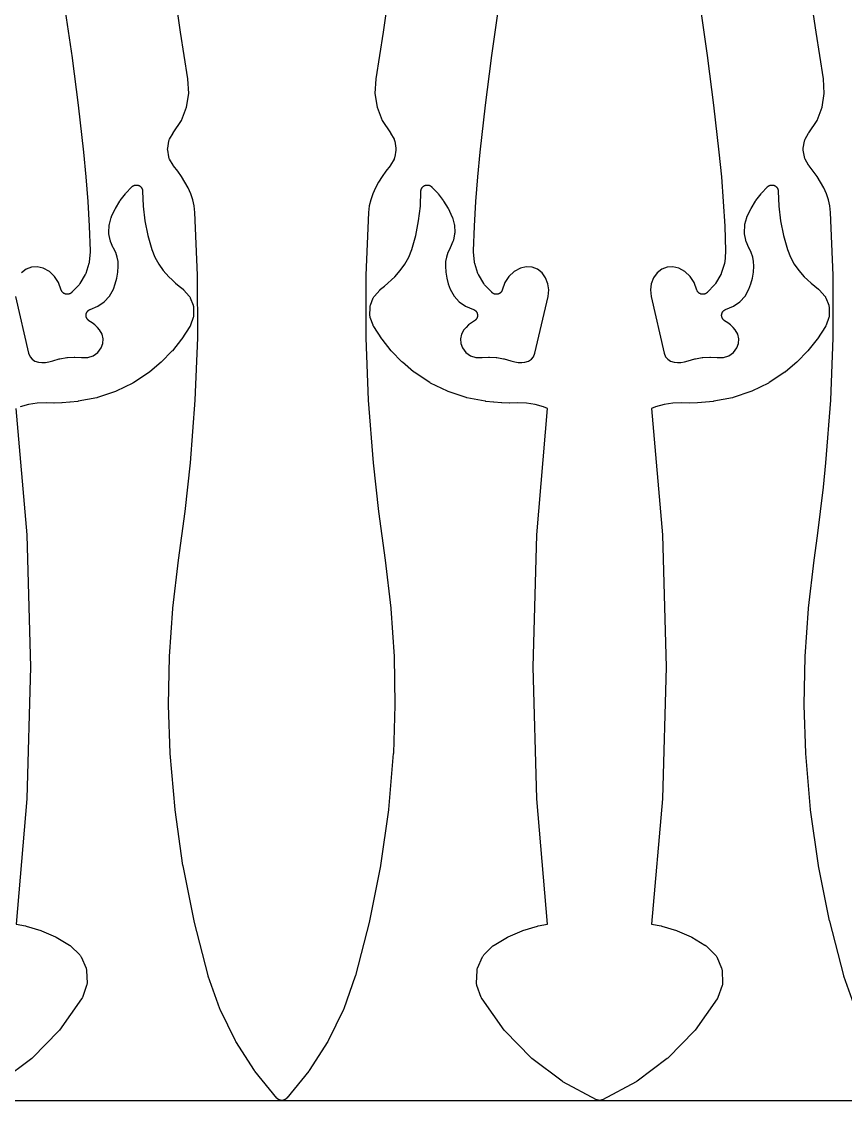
# Model space of a CAD drawing. Header units: metres. Extents: x 0 to 3000, y 0 to 1240.
# Drawn here: x 2490.4 to 2749.6, y 0 to 339.7 of the extents above; entities that cross this region are included whole.
import ezdxf

# ---------------------------------------------------------------- set-up
doc = ezdxf.new("R2010")
doc.units = ezdxf.units.M

msp = doc.modelspace()

# ---------------------------------------------------------------- linework, layer by layer
at = {"color": 7}
msp.add_lwpolyline([(0, 0), (3000, 0), (3000, 1240), (0, 1240), (0, 0)], close=True, dxfattribs=at)
at = {"color": 1}
for points in [[(2606.26, 351.08), (2604.14, 336.32), (2604.14, 336.29), (2601.82, 321.67), (2601.56, 317.08), (2602.25, 312.71), (2603.84, 308.58), (2606.42, 304.66), (2606.45, 304.61), (2606.49, 304.55), (2607.58, 302.62), (2607.66, 302.47), (2607.72, 302.31), (2607.77, 302.14), (2607.81, 301.97), (2608.17, 299.85), (2608.2, 299.62), (2608.2, 299.4), (2608.17, 299.17), (2607.81, 297.05), (2607.77, 296.88), (2607.72, 296.72), (2607.66, 296.56), (2607.58, 296.4), (2606.49, 294.47), (2606.46, 294.43), (2606.44, 294.39), (2606.41, 294.35), (2606.38, 294.31), (2606.35, 294.27), (2606.32, 294.23), (2605.02, 292.56), (2603.83, 290.86), (2602.73, 289.11), (2601.74, 287.33), (2600.88, 285.48), (2600.24, 283.57), (2599.8, 281.61), (2599.57, 279.57), (2598.75, 259.88), (2598.72, 240.15), (2599.48, 220.44), (2601.02, 200.75), (2601.82, 193.09), (2602.71, 185.42), (2603.69, 177.77), (2604.75, 170.11), (2604.75, 170.09), (2604.76, 170.07), (2606.55, 155.03), (2606.56, 154.93), (2607.59, 139.82), (2607.59, 139.72), (2607.86, 124.58), (2607.86, 124.48), (2607.37, 109.34), (2607.37, 109.28), (2607.36, 109.23), (2605.85, 91.61), (2605.84, 91.5), (2603.35, 74), (2603.33, 73.89), (2599.88, 56.55), (2599.85, 56.44), (2595.44, 39.32), (2595.41, 39.23), (2595.39, 39.15), (2591.75, 28.82), (2591.66, 28.61), (2586.88, 18.8), (2586.76, 18.6), (2580.88, 9.4), (2580.74, 9.21), (2573.81, 0.73), (2573.81, 0.73), (2573.81, 0.73), (2573.74, 0.66), (2573.68, 0.59), (2573.68, 0.59), (2573.67, 0.58), (2573.6, 0.52), (2573.53, 0.46), (2573.53, 0.45), (2573.53, 0.45), (2573.45, 0.4), (2573.38, 0.34), (2573.37, 0.34), (2573.37, 0.33), (2573.29, 0.29), (2573.21, 0.24), (2573.2, 0.24), (2573.2, 0.23), (2573.12, 0.19), (2573.03, 0.15), (2573.03, 0.15), (2573.02, 0.15), (2572.93, 0.12), (2572.85, 0.09), (2572.84, 0.09), (2572.84, 0.08), (2572.75, 0.06), (2572.66, 0.04), (2572.65, 0.04), (2572.65, 0.04), (2572.56, 0.02), (2572.46, 0.01), (2572.46, 0.01), (2572.45, 0.01), (2572.36, 0), (2572.27, 0), (2572.26, 0), (2572.26, 0), (2572.16, 0), (2572.07, 0.01), (2572.07, 0.01), (2572.06, 0.01), (2571.97, 0.02), (2571.88, 0.04), (2571.87, 0.04), (2571.87, 0.04), (2571.78, 0.06), (2571.69, 0.08), (2571.68, 0.09), (2571.68, 0.09), (2571.59, 0.12), (2571.5, 0.15), (2571.5, 0.15), (2571.49, 0.15), (2571.41, 0.19), (2571.32, 0.23), (2571.32, 0.24), (2571.32, 0.24), (2571.23, 0.29), (2571.15, 0.33), (2571.15, 0.34), (2571.15, 0.34), (2571.07, 0.4), (2571, 0.45), (2570.99, 0.45), (2570.99, 0.46), (2570.92, 0.52), (2570.85, 0.58), (2570.85, 0.59), (2570.84, 0.59), (2570.78, 0.66), (2570.72, 0.73), (2570.72, 0.73), (2570.71, 0.73), (2563.78, 9.21), (2563.65, 9.4), (2557.76, 18.6), (2557.65, 18.8), (2552.86, 28.61), (2552.77, 28.82), (2549.14, 39.15), (2549.11, 39.23), (2549.09, 39.32), (2544.67, 56.44), (2544.65, 56.55), (2541.19, 73.89), (2541.17, 74), (2538.68, 91.5), (2538.67, 91.61), (2537.16, 109.23), (2537.16, 109.28), (2537.15, 109.34), (2536.66, 124.48), (2536.66, 124.58), (2536.93, 139.72), (2536.94, 139.82), (2537.97, 154.93), (2537.98, 155.03), (2539.77, 170.07), (2539.77, 170.09), (2539.77, 170.11), (2540.84, 177.77), (2541.81, 185.42), (2542.7, 193.09), (2543.5, 200.75), (2545.05, 220.44), (2545.81, 240.15), (2545.78, 259.88), (2544.95, 279.57), (2544.72, 281.61), (2544.28, 283.57), (2543.64, 285.48), (2542.79, 287.33), (2541.79, 289.11), (2540.69, 290.86), (2539.51, 292.56), (2538.2, 294.23), (2538.17, 294.27), (2538.14, 294.31), (2538.12, 294.35), (2538.09, 294.39), (2538.06, 294.43), (2538.04, 294.47), (2536.94, 296.4), (2536.87, 296.56), (2536.8, 296.72), (2536.75, 296.88), (2536.71, 297.05), (2536.35, 299.17), (2536.32, 299.4), (2536.32, 299.62), (2536.35, 299.85), (2536.71, 301.97), (2536.75, 302.14), (2536.8, 302.31), (2536.87, 302.47), (2536.94, 302.62), (2538.04, 304.55), (2538.07, 304.61), (2538.11, 304.66), (2540.68, 308.58), (2542.28, 312.71), (2542.97, 317.08), (2542.7, 321.67), (2540.38, 336.29), (2540.38, 336.32), (2538.26, 351.08)], [(2752.77, 28.82), (2749.14, 39.15), (2749.11, 39.23), (2749.09, 39.32), (2744.67, 56.44), (2744.65, 56.55), (2741.19, 73.89), (2741.17, 74), (2738.68, 91.5), (2738.67, 91.61), (2737.16, 109.23), (2737.16, 109.28), (2737.15, 109.34), (2736.66, 124.48), (2736.66, 124.58), (2736.93, 139.72), (2736.94, 139.82), (2737.97, 154.93), (2737.98, 155.03), (2739.77, 170.07), (2739.77, 170.09), (2739.77, 170.11), (2740.84, 177.77), (2741.81, 185.42), (2742.7, 193.09), (2743.5, 200.75), (2745.05, 220.44), (2745.81, 240.15), (2745.78, 259.88), (2744.95, 279.57), (2744.72, 281.61), (2744.28, 283.57), (2743.64, 285.48), (2742.79, 287.33), (2741.79, 289.11), (2740.69, 290.86), (2739.51, 292.56), (2738.2, 294.23), (2738.17, 294.27), (2738.14, 294.31), (2738.12, 294.35), (2738.09, 294.39), (2738.06, 294.43), (2738.04, 294.47), (2736.94, 296.4), (2736.87, 296.56), (2736.8, 296.72), (2736.75, 296.88), (2736.71, 297.05), (2736.35, 299.17), (2736.32, 299.4), (2736.32, 299.62), (2736.35, 299.85), (2736.71, 301.97), (2736.75, 302.14), (2736.8, 302.31), (2736.87, 302.47), (2736.94, 302.62), (2738.04, 304.55), (2738.07, 304.61), (2738.11, 304.66), (2740.68, 308.58), (2742.28, 312.71), (2742.97, 317.08), (2742.7, 321.67), (2740.38, 336.29), (2740.38, 336.32), (2738.26, 351.08)], [(2504.14, 342.98), (2506.26, 328.22), (2506.26, 328.19), (2508.16, 313.4), (2508.16, 313.37), (2509.84, 298.56), (2509.84, 298.54), (2509.84, 298.53), (2510.58, 290.81), (2510.59, 290.77), (2511.18, 283.04), (2511.18, 283), (2511.63, 275.26), (2511.63, 275.22), (2511.93, 267.47), (2511.93, 267.45), (2511.93, 267.42), (2511.93, 267.35), (2511.93, 267.28), (2511.93, 267.25), (2511.93, 267.23), (2511.65, 263.94), (2511.62, 263.72), (2511.56, 263.5), (2510.57, 260.4), (2510.49, 260.19), (2510.39, 259.99), (2508.74, 257.18), (2508.61, 257), (2508.47, 256.82), (2506.2, 254.43), (2506.14, 254.37), (2506.08, 254.31), (2506.07, 254.3), (2506.06, 254.29), (2505.99, 254.24), (2505.93, 254.19), (2505.92, 254.18), (2505.9, 254.17), (2505.83, 254.13), (2505.76, 254.08), (2505.75, 254.07), (2505.74, 254.07), (2505.66, 254.03), (2505.59, 253.99), (2505.58, 253.98), (2505.56, 253.98), (2505.49, 253.95), (2505.41, 253.91), (2505.39, 253.91), (2505.38, 253.91), (2505.3, 253.88), (2505.22, 253.86), (2505.21, 253.86), (2505.19, 253.85), (2505.11, 253.84), (2505.03, 253.82), (2505.01, 253.82), (2505, 253.82), (2504.92, 253.81), (2504.83, 253.8), (2504.82, 253.8), (2504.8, 253.8), (2504.72, 253.8), (2504.64, 253.81), (2504.62, 253.81), (2504.61, 253.81), (2504.52, 253.82), (2504.44, 253.83), (2504.43, 253.83), (2504.41, 253.83), (2504.33, 253.85), (2504.25, 253.87), (2504.23, 253.87), (2504.22, 253.87), (2504.14, 253.9), (2504.06, 253.92), (2504.05, 253.93), (2504.03, 253.93), (2503.96, 253.97), (2503.88, 254), (2503.87, 254.01), (2503.85, 254.01), (2503.78, 254.05), (2503.71, 254.09), (2503.7, 254.1), (2503.68, 254.11), (2503.61, 254.16), (2503.55, 254.2), (2503.53, 254.21), (2503.52, 254.22), (2503.46, 254.28), (2503.39, 254.33), (2503.38, 254.34), (2503.37, 254.35), (2503.32, 254.41), (2503.26, 254.47), (2503.25, 254.48), (2503.24, 254.49), (2503.19, 254.56), (2503.13, 254.62), (2503.13, 254.63), (2503.12, 254.64), (2503.07, 254.72), (2503.03, 254.78), (2503.02, 254.8), (2503.01, 254.81), (2502.97, 254.88), (2502.93, 254.96), (2502.93, 254.97), (2502.92, 254.99), (2502.89, 255.06), (2502.86, 255.14), (2502.02, 257.54), (2500.78, 259.43), (2499.13, 260.97), (2497.15, 262.07), (2495.32, 262.5), (2493.52, 262.37), (2491.84, 261.72), (2490.37, 260.54)], [(2704.14, 342.98), (2706.26, 328.22), (2706.26, 328.19), (2708.16, 313.4), (2708.16, 313.37), (2709.84, 298.56), (2709.84, 298.54), (2709.84, 298.53), (2710.58, 290.81), (2710.59, 290.77), (2711.18, 283.04), (2711.18, 283), (2711.63, 275.26), (2711.63, 275.22), (2711.93, 267.47), (2711.93, 267.45), (2711.93, 267.42), (2711.93, 267.35), (2711.93, 267.28), (2711.93, 267.25), (2711.93, 267.23), (2711.65, 263.94), (2711.62, 263.72), (2711.56, 263.5), (2710.57, 260.4), (2710.49, 260.19), (2710.39, 259.99), (2708.74, 257.18), (2708.61, 257), (2708.47, 256.82), (2706.2, 254.43), (2706.14, 254.37), (2706.08, 254.31), (2706.07, 254.3), (2706.06, 254.29), (2705.99, 254.24), (2705.93, 254.19), (2705.92, 254.18), (2705.9, 254.17), (2705.83, 254.13), (2705.76, 254.08), (2705.75, 254.07), (2705.74, 254.07), (2705.66, 254.03), (2705.59, 253.99), (2705.58, 253.98), (2705.56, 253.98), (2705.49, 253.95), (2705.41, 253.91), (2705.39, 253.91), (2705.38, 253.91), (2705.3, 253.88), (2705.22, 253.86), (2705.21, 253.86), (2705.19, 253.85), (2705.11, 253.84), (2705.03, 253.82), (2705.01, 253.82), (2705, 253.82), (2704.92, 253.81), (2704.83, 253.8), (2704.82, 253.8), (2704.8, 253.8), (2704.72, 253.8), (2704.64, 253.81), (2704.62, 253.81), (2704.61, 253.81), (2704.52, 253.82), (2704.44, 253.83), (2704.43, 253.83), (2704.41, 253.83), (2704.33, 253.85), (2704.25, 253.87), (2704.23, 253.87), (2704.22, 253.87), (2704.14, 253.9), (2704.06, 253.92), (2704.05, 253.93), (2704.03, 253.93), (2703.96, 253.97), (2703.88, 254), (2703.87, 254.01), (2703.85, 254.01), (2703.78, 254.05), (2703.71, 254.09), (2703.7, 254.1), (2703.68, 254.11), (2703.61, 254.16), (2703.55, 254.2), (2703.53, 254.21), (2703.52, 254.22), (2703.46, 254.28), (2703.39, 254.33), (2703.38, 254.34), (2703.37, 254.35), (2703.32, 254.41), (2703.26, 254.47), (2703.25, 254.48), (2703.24, 254.49), (2703.19, 254.56), (2703.13, 254.62), (2703.13, 254.63), (2703.12, 254.64), (2703.07, 254.72), (2703.03, 254.78), (2703.02, 254.8), (2703.01, 254.81), (2702.97, 254.88), (2702.93, 254.96), (2702.93, 254.97), (2702.92, 254.99), (2702.89, 255.06), (2702.86, 255.14), (2702.02, 257.54), (2700.78, 259.43), (2699.13, 260.97), (2697.15, 262.07), (2695.32, 262.5), (2693.52, 262.37), (2691.84, 261.72), (2690.37, 260.54), (2689.23, 258.95), (2688.51, 257.13), (2688.24, 255.2), (2688.47, 253.1), (2692.59, 235.32), (2693.05, 234.17), (2693.72, 233.34), (2694.6, 232.74), (2695.73, 232.39), (2696.76, 232.29), (2697.87, 232.33), (2698.98, 232.51), (2700.17, 232.85), (2702.23, 233.46), (2702.46, 233.51), (2704.57, 233.86), (2704.8, 233.89), (2706.94, 234), (2707.18, 233.99), (2709.23, 233.86), (2711.25, 233.91), (2712.92, 234.48), (2714.36, 235.51), (2715.45, 236.97), (2715.95, 238.36), (2716.04, 239.8), (2715.72, 241.22), (2714.94, 242.6), (2714.28, 243.37), (2713.48, 244.15), (2712.61, 244.84), (2711.59, 245.5), (2711.57, 245.51), (2711.54, 245.53), (2711.49, 245.57), (2711.43, 245.61), (2711.41, 245.63), (2711.39, 245.65), (2711.34, 245.69), (2711.28, 245.74), (2711.26, 245.76), (2711.24, 245.78), (2711.2, 245.83), (2711.15, 245.88), (2711.13, 245.91), (2711.11, 245.93), (2711.07, 245.98), (2711.03, 246.04), (2711.01, 246.06), (2711, 246.09), (2710.96, 246.15), (2710.93, 246.21), (2710.91, 246.23), (2710.9, 246.26), (2710.87, 246.32), (2710.84, 246.38), (2710.83, 246.41), (2710.82, 246.44), (2710.79, 246.5), (2710.77, 246.57), (2710.76, 246.59), (2710.75, 246.62), (2710.74, 246.69), (2710.72, 246.76), (2710.71, 246.78), (2710.71, 246.81), (2710.7, 246.88), (2710.69, 246.95), (2710.69, 246.98), (2710.68, 247.01), (2710.68, 247.08), (2710.67, 247.14), (2710.68, 247.17), (2710.67, 247.2), (2710.68, 247.27), (2710.68, 247.34), (2710.68, 247.37), (2710.69, 247.4), (2710.7, 247.47), (2710.71, 247.54), (2710.71, 247.56), (2710.72, 247.59), (2710.74, 247.66), (2710.75, 247.73), (2710.76, 247.75), (2710.77, 247.78), (2710.79, 247.85), (2710.81, 247.91), (2710.83, 247.94), (2710.84, 247.97), (2710.87, 248.03), (2710.9, 248.09), (2710.91, 248.12), (2710.92, 248.14), (2710.96, 248.2), (2710.99, 248.26), (2711.01, 248.28), (2711.03, 248.31), (2711.07, 248.36), (2711.11, 248.42), (2711.13, 248.44), (2711.14, 248.47), (2711.19, 248.52), (2711.24, 248.57), (2711.26, 248.59), (2711.28, 248.61), (2711.33, 248.66), (2711.38, 248.7), (2711.4, 248.72), (2711.42, 248.74), (2711.48, 248.78), (2711.54, 248.82), (2711.56, 248.84), (2711.58, 248.85), (2711.64, 248.89), (2711.7, 248.93), (2711.73, 248.94), (2711.75, 248.95), (2711.82, 248.98), (2711.88, 249.01), (2711.91, 249.02), (2711.93, 249.03), (2714.42, 250.03), (2716.41, 251.41), (2718.03, 253.2), (2719.26, 255.4), (2719.88, 257.11), (2720.36, 258.93), (2720.67, 260.79), (2720.8, 262.65), (2720.73, 264.12), (2720.47, 265.54), (2720.01, 266.92), (2719.29, 268.34), (2719.28, 268.38), (2719.25, 268.43), (2718.39, 270.38), (2718.31, 270.59), (2718.25, 270.82), (2717.87, 272.89), (2717.84, 273.12), (2717.84, 273.35), (2717.93, 275.45), (2717.95, 275.68), (2718.01, 275.91), (2718.59, 277.96), (2718.61, 278.02), (2718.63, 278.09), (2718.64, 278.12), (2718.65, 278.15), (2718.68, 278.21), (2718.71, 278.27), (2719.86, 280.69), (2719.95, 280.87), (2721.34, 283.16), (2721.45, 283.32), (2723.06, 285.46), (2723.19, 285.61), (2725.01, 287.58), (2725.01, 287.58), (2725.01, 287.59), (2725.08, 287.65), (2725.15, 287.72), (2725.15, 287.72), (2725.15, 287.72), (2725.23, 287.78), (2725.3, 287.84), (2725.3, 287.84), (2725.31, 287.85), (2725.39, 287.9), (2725.47, 287.95), (2725.47, 287.95), (2725.47, 287.95), (2725.56, 288), (2725.64, 288.04), (2725.64, 288.04), (2725.65, 288.04), (2725.73, 288.08), (2725.82, 288.11), (2725.83, 288.12), (2725.83, 288.12), (2725.92, 288.14), (2726.01, 288.17), (2726.01, 288.17), (2726.02, 288.17), (2726.11, 288.19), (2726.2, 288.21), (2726.21, 288.21), (2726.21, 288.21), (2726.3, 288.21), (2726.4, 288.22), (2726.4, 288.22), (2726.41, 288.22), (2726.5, 288.22), (2726.6, 288.22), (2726.6, 288.22), (2726.6, 288.22), (2726.7, 288.21), (2726.79, 288.2), (2726.79, 288.2), (2726.8, 288.2), (2726.89, 288.18), (2726.98, 288.16), (2726.99, 288.16), (2726.99, 288.16), (2727.08, 288.13), (2727.17, 288.1), (2727.17, 288.1), (2727.18, 288.1), (2727.26, 288.06), (2727.35, 288.02), (2727.35, 288.02), (2727.36, 288.02), (2727.44, 287.98), (2727.52, 287.93), (2727.53, 287.93), (2727.53, 287.93), (2727.61, 287.87), (2727.68, 287.82), (2727.69, 287.82), (2727.69, 287.82), (2727.76, 287.75), (2727.84, 287.69), (2727.84, 287.69), (2727.84, 287.69), (2727.91, 287.62), (2727.97, 287.55), (2727.97, 287.55), (2727.98, 287.55), (2728.04, 287.47), (2728.1, 287.4), (2728.1, 287.4), (2728.1, 287.39), (2728.15, 287.31), (2728.2, 287.24), (2728.2, 287.23), (2728.21, 287.23), (2728.25, 287.15), (2728.29, 287.06), (2728.29, 287.06), (2728.3, 287.06), (2728.33, 286.97), (2728.37, 286.88), (2728.37, 286.88), (2728.37, 286.87), (2728.4, 286.78), (2728.42, 286.69), (2728.42, 286.69), (2728.42, 286.69), (2728.44, 286.59), (2728.46, 286.5), (2728.46, 286.5), (2728.46, 286.49), (2728.47, 286.4), (2728.48, 286.3), (2728.48, 286.3), (2728.48, 286.3), (2728.65, 281.55), (2729.19, 276.93), (2730.1, 272.36), (2731.38, 267.89), (2732.32, 265.52), (2733.52, 263.3), (2734.97, 261.25), (2736.69, 259.33), (2737.74, 258.33), (2738.85, 257.32), (2739.99, 256.35), (2741.18, 255.39), (2741.23, 255.34), (2741.28, 255.3), (2741.3, 255.28), (2741.33, 255.26), (2741.37, 255.21), (2741.42, 255.16), (2743.1, 253.26), (2743.22, 253.12), (2743.32, 252.97), (2743.4, 252.82), (2743.47, 252.65), (2744.36, 250.35), (2744.41, 250.19), (2744.45, 250.02), (2744.48, 249.84), (2744.49, 249.67), (2744.52, 247.21), (2744.52, 247.03), (2744.5, 246.85), (2744.46, 246.67), (2744.41, 246.5), (2743.55, 244.12), (2743.54, 244.08), (2743.53, 244.05), (2743.5, 243.99), (2743.5, 243.99), (2743.48, 243.93), (2743.46, 243.9), (2743.45, 243.87), (2743.41, 243.82), (2743.38, 243.76), (2743.37, 243.73), (2743.35, 243.7), (2740.82, 239.8), (2740.71, 239.64), (2737.82, 236.02), (2737.69, 235.87), (2734.46, 232.54), (2734.32, 232.41), (2730.77, 229.41), (2730.76, 229.4), (2730.75, 229.38), (2730.68, 229.34), (2730.62, 229.29), (2730.6, 229.28), (2730.59, 229.27), (2725.66, 225.99), (2725.43, 225.86), (2720.13, 223.27), (2719.89, 223.17), (2714.3, 221.31), (2714.04, 221.24), (2708.23, 220.13), (2708.14, 220.12), (2708.06, 220.1), (2705.62, 219.85), (2705.55, 219.84), (2703.11, 219.67), (2703.04, 219.67), (2700.59, 219.58), (2700.52, 219.58), (2698.1, 219.59), (2695.27, 219.48), (2692.55, 219.07), (2689.9, 218.36), (2688.61, 217.85), (2692.01, 178.05), (2692.02, 177.94), (2693.19, 136.55), (2693.19, 136.44), (2692.02, 95.05), (2692.01, 94.93), (2688.64, 55.46), (2691.59, 54.92), (2691.82, 54.87), (2696.42, 53.47), (2696.63, 53.39), (2701.04, 51.46), (2701.25, 51.36), (2705.41, 48.93), (2705.46, 48.9), (2705.51, 48.87), (2705.54, 48.85), (2705.58, 48.82), (2705.62, 48.79), (2705.66, 48.76), (2705.7, 48.73), (2705.73, 48.7), (2705.77, 48.66), (2705.81, 48.63), (2708.68, 45.79), (2708.81, 45.65), (2708.93, 45.5), (2709.03, 45.34), (2709.11, 45.17), (2710.67, 41.59), (2710.73, 41.41), (2710.78, 41.23), (2710.82, 41.05), (2710.83, 40.86), (2710.98, 36.96), (2710.97, 36.77), (2710.95, 36.58), (2710.92, 36.4), (2710.86, 36.21), (2709.5, 32.42), (2709.47, 32.35), (2709.44, 32.28), (2709.43, 32.26), (2709.42, 32.24), (2709.38, 32.17), (2709.35, 32.1), (2709.34, 32.08), (2709.33, 32.06), (2709.29, 32), (2709.25, 31.94), (2702.32, 22.16), (2702.22, 22.03), (2702.12, 21.92), (2693.81, 13.38), (2693.7, 13.27), (2693.58, 13.17), (2684.05, 6.02), (2683.92, 5.93), (2683.79, 5.85), (2673.2, 0.23), (2673.12, 0.19), (2673.03, 0.15), (2673.03, 0.15), (2673.02, 0.15), (2672.93, 0.12), (2672.85, 0.09), (2672.84, 0.09), (2672.84, 0.08), (2672.75, 0.06), (2672.66, 0.04), (2672.65, 0.04), (2672.65, 0.04), (2672.56, 0.02), (2672.46, 0.01), (2672.46, 0.01), (2672.45, 0.01), (2672.36, 0), (2672.27, 0), (2672.26, 0), (2672.26, 0), (2672.16, 0), (2672.07, 0.01), (2672.07, 0.01), (2672.06, 0.01), (2671.97, 0.02), (2671.88, 0.04), (2671.87, 0.04), (2671.87, 0.04), (2671.78, 0.06), (2671.69, 0.08), (2671.68, 0.09), (2671.68, 0.09), (2671.59, 0.12), (2671.5, 0.15), (2671.5, 0.15), (2671.49, 0.15), (2671.41, 0.19), (2671.32, 0.23), (2660.74, 5.85), (2660.6, 5.93), (2660.48, 6.02), (2650.95, 13.17), (2650.83, 13.27), (2650.71, 13.38), (2642.4, 21.92), (2642.3, 22.03), (2642.2, 22.16), (2635.28, 31.94), (2635.24, 32), (2635.2, 32.06), (2635.19, 32.08), (2635.17, 32.1), (2635.14, 32.17), (2635.1, 32.24), (2635.09, 32.26), (2635.08, 32.28), (2635.06, 32.35), (2635.03, 32.42), (2633.66, 36.21), (2633.61, 36.4), (2633.57, 36.58), (2633.55, 36.77), (2633.55, 36.96), (2633.69, 40.86), (2633.71, 41.05), (2633.74, 41.23), (2633.79, 41.41), (2633.86, 41.59), (2635.41, 45.17), (2635.5, 45.34), (2635.6, 45.5), (2635.71, 45.65), (2635.84, 45.79), (2638.71, 48.63), (2638.75, 48.66), (2638.79, 48.7), (2638.83, 48.73), (2638.86, 48.76), (2638.9, 48.79), (2638.95, 48.82), (2638.98, 48.85), (2639.02, 48.87), (2639.07, 48.9), (2639.11, 48.93), (2643.28, 51.36), (2643.49, 51.46), (2647.89, 53.39), (2648.11, 53.47), (2652.71, 54.87), (2652.93, 54.92), (2655.89, 55.46), (2652.51, 94.93), (2652.51, 95.05), (2651.33, 136.44), (2651.33, 136.55), (2652.51, 177.94), (2652.51, 178.05), (2655.91, 217.85), (2654.63, 218.36), (2651.97, 219.07), (2649.25, 219.48), (2646.42, 219.59), (2644.01, 219.58), (2643.94, 219.58), (2641.49, 219.67), (2641.42, 219.67), (2638.97, 219.84), (2638.9, 219.85), (2636.46, 220.1), (2636.38, 220.12), (2636.3, 220.13), (2630.48, 221.24), (2630.23, 221.31), (2624.64, 223.17), (2624.39, 223.27), (2619.09, 225.86), (2618.86, 225.99), (2613.93, 229.27), (2613.92, 229.28), (2613.91, 229.29), (2613.84, 229.34), (2613.78, 229.38), (2613.76, 229.4), (2613.75, 229.41), (2610.2, 232.41), (2610.06, 232.54), (2606.83, 235.87), (2606.7, 236.02), (2603.82, 239.64), (2603.7, 239.8), (2601.18, 243.7), (2601.16, 243.73), (2601.14, 243.76), (2601.11, 243.82), (2601.08, 243.87), (2601.06, 243.9), (2601.05, 243.93), (2601.02, 243.99), (2601, 244.05), (2600.99, 244.08), (2600.97, 244.12), (2600.12, 246.5), (2600.06, 246.67), (2600.03, 246.85), (2600.01, 247.03), (2600, 247.21), (2600.04, 249.67), (2600.05, 249.84), (2600.07, 250.02), (2600.11, 250.19), (2600.17, 250.35), (2601.05, 252.65), (2601.12, 252.82), (2601.21, 252.97), (2601.31, 253.12), (2601.42, 253.26), (2603.1, 255.16), (2603.15, 255.21), (2603.2, 255.26), (2603.22, 255.28), (2603.24, 255.3), (2603.29, 255.34), (2603.34, 255.39), (2604.53, 256.35), (2605.67, 257.32), (2606.78, 258.33), (2607.83, 259.33), (2609.56, 261.25), (2611.01, 263.3), (2612.21, 265.52), (2613.15, 267.89), (2614.42, 272.36), (2615.33, 276.93), (2615.88, 281.55), (2616.05, 286.3), (2616.05, 286.3), (2616.05, 286.3), (2616.06, 286.4), (2616.06, 286.49), (2616.07, 286.5), (2616.07, 286.5), (2616.08, 286.59), (2616.1, 286.69), (2616.1, 286.69), (2616.1, 286.69), (2616.13, 286.78), (2616.16, 286.87), (2616.16, 286.88), (2616.16, 286.88), (2616.19, 286.97), (2616.23, 287.06), (2616.23, 287.06), (2616.23, 287.06), (2616.27, 287.15), (2616.32, 287.23), (2616.32, 287.23), (2616.32, 287.24), (2616.37, 287.31), (2616.42, 287.39), (2616.43, 287.4), (2616.43, 287.4), (2616.49, 287.47), (2616.55, 287.55), (2616.55, 287.55), (2616.55, 287.55), (2616.62, 287.62), (2616.68, 287.69), (2616.69, 287.69), (2616.69, 287.69), (2616.76, 287.75), (2616.83, 287.82), (2616.84, 287.82), (2616.84, 287.82), (2616.92, 287.87), (2617, 287.93), (2617, 287.93), (2617, 287.93), (2617.08, 287.98), (2617.17, 288.02), (2617.17, 288.02), (2617.17, 288.02), (2617.26, 288.06), (2617.35, 288.1), (2617.35, 288.1), (2617.35, 288.1), (2617.44, 288.13), (2617.54, 288.16), (2617.54, 288.16), (2617.54, 288.16), (2617.63, 288.18), (2617.73, 288.2), (2617.73, 288.2), (2617.73, 288.2), (2617.83, 288.21), (2617.92, 288.22), (2617.93, 288.22), (2617.93, 288.22), (2618.02, 288.22), (2618.12, 288.22), (2618.12, 288.22), (2618.12, 288.22), (2618.22, 288.21), (2618.31, 288.21), (2618.32, 288.21), (2618.32, 288.21), (2618.41, 288.19), (2618.51, 288.17), (2618.51, 288.17), (2618.51, 288.17), (2618.6, 288.14), (2618.7, 288.12), (2618.7, 288.12), (2618.7, 288.11), (2618.79, 288.08), (2618.88, 288.04), (2618.88, 288.04), (2618.88, 288.04), (2618.97, 288), (2619.05, 287.95), (2619.05, 287.95), (2619.06, 287.95), (2619.14, 287.9), (2619.22, 287.85), (2619.22, 287.84), (2619.22, 287.84), (2619.3, 287.78), (2619.37, 287.72), (2619.37, 287.72), (2619.37, 287.72), (2619.44, 287.65), (2619.51, 287.59), (2619.51, 287.58), (2619.51, 287.58), (2621.34, 285.61), (2621.46, 285.46), (2623.07, 283.32), (2623.19, 283.16), (2624.57, 280.87), (2624.67, 280.69), (2625.82, 278.27), (2625.84, 278.21), (2625.87, 278.15), (2625.88, 278.12), (2625.89, 278.09), (2625.91, 278.02), (2625.94, 277.96), (2626.52, 275.91), (2626.57, 275.68), (2626.59, 275.45), (2626.69, 273.35), (2626.69, 273.12), (2626.66, 272.89), (2626.27, 270.82), (2626.21, 270.59), (2626.13, 270.38), (2625.27, 268.43), (2625.25, 268.38), (2625.23, 268.34), (2624.52, 266.92), (2624.06, 265.54), (2623.79, 264.12), (2623.73, 262.65), (2623.86, 260.79), (2624.16, 258.93), (2624.64, 257.11), (2625.26, 255.4), (2626.49, 253.2), (2628.12, 251.41), (2630.1, 250.03), (2632.59, 249.03), (2632.62, 249.02), (2632.65, 249.01), (2632.71, 248.98), (2632.77, 248.95), (2632.8, 248.94), (2632.82, 248.93), (2632.88, 248.89), (2632.94, 248.85), (2632.96, 248.84), (2632.99, 248.82), (2633.04, 248.78), (2633.1, 248.74), (2633.12, 248.72), (2633.14, 248.7), (2633.19, 248.66), (2633.25, 248.61), (2633.27, 248.59), (2633.29, 248.57), (2633.33, 248.52), (2633.38, 248.47), (2633.4, 248.44), (2633.42, 248.42), (2633.46, 248.36), (2633.5, 248.31), (2633.51, 248.28), (2633.53, 248.26), (2633.57, 248.2), (2633.6, 248.14), (2633.61, 248.12), (2633.63, 248.09), (2633.66, 248.03), (2633.69, 247.97), (2633.7, 247.94), (2633.71, 247.91), (2633.73, 247.85), (2633.76, 247.78), (2633.76, 247.75), (2633.77, 247.73), (2633.79, 247.66), (2633.81, 247.59), (2633.81, 247.56), (2633.82, 247.54), (2633.83, 247.47), (2633.84, 247.4), (2633.84, 247.37), (2633.84, 247.34), (2633.85, 247.27), (2633.85, 247.2), (2633.85, 247.17), (2633.85, 247.14), (2633.84, 247.08), (2633.84, 247.01), (2633.84, 246.98), (2633.84, 246.95), (2633.83, 246.88), (2633.82, 246.81), (2633.81, 246.78), (2633.8, 246.76), (2633.79, 246.69), (2633.77, 246.62), (2633.76, 246.59), (2633.75, 246.57), (2633.73, 246.5), (2633.71, 246.44), (2633.69, 246.41), (2633.68, 246.38), (2633.65, 246.32), (2633.63, 246.26), (2633.61, 246.23), (2633.6, 246.21), (2633.56, 246.15), (2633.53, 246.09), (2633.51, 246.06), (2633.49, 246.04), (2633.45, 245.98), (2633.41, 245.93), (2633.39, 245.91), (2633.37, 245.88), (2633.33, 245.83), (2633.28, 245.78), (2633.26, 245.76), (2633.24, 245.74), (2633.19, 245.69), (2633.14, 245.65), (2633.11, 245.63), (2633.09, 245.61), (2633.04, 245.57), (2632.98, 245.53), (2632.96, 245.51), (2632.93, 245.5), (2631.91, 244.84), (2631.04, 244.15), (2630.24, 243.37), (2629.58, 242.6), (2628.81, 241.22), (2628.49, 239.8), (2628.57, 238.36), (2629.08, 236.97), (2630.17, 235.51), (2631.6, 234.48), (2633.27, 233.91), (2635.3, 233.86), (2637.35, 233.99), (2637.58, 234), (2639.72, 233.89), (2639.95, 233.86), (2642.07, 233.51), (2642.29, 233.46), (2644.35, 232.85), (2645.55, 232.51), (2646.65, 232.33), (2647.77, 232.29), (2648.79, 232.39), (2649.92, 232.74), (2650.8, 233.34), (2651.47, 234.17), (2651.93, 235.32), (2656.06, 253.1), (2656.28, 255.2), (2656.01, 257.13), (2655.29, 258.95), (2654.15, 260.54), (2652.68, 261.72), (2651, 262.37), (2649.2, 262.5), (2647.37, 262.07), (2645.39, 260.97), (2643.74, 259.43), (2642.5, 257.54), (2641.66, 255.14), (2641.63, 255.06), (2641.6, 254.99), (2641.6, 254.97), (2641.59, 254.96), (2641.55, 254.88), (2641.51, 254.81), (2641.51, 254.8), (2641.5, 254.78), (2641.45, 254.72), (2641.41, 254.64), (2641.4, 254.63), (2641.39, 254.62), (2641.34, 254.56), (2641.29, 254.49), (2641.28, 254.48), (2641.27, 254.47), (2641.21, 254.41), (2641.15, 254.35), (2641.14, 254.34), (2641.13, 254.33), (2641.07, 254.28), (2641, 254.22), (2640.99, 254.21), (2640.98, 254.2), (2640.91, 254.16), (2640.84, 254.11), (2640.83, 254.1), (2640.82, 254.09), (2640.74, 254.05), (2640.67, 254.01), (2640.66, 254.01), (2640.64, 254), (2640.57, 253.97), (2640.49, 253.93), (2640.48, 253.93), (2640.46, 253.92), (2640.38, 253.9), (2640.3, 253.87), (2640.29, 253.87), (2640.28, 253.87), (2640.19, 253.85), (2640.11, 253.83), (2640.1, 253.83), (2640.08, 253.83), (2640, 253.82), (2639.92, 253.81), (2639.9, 253.81), (2639.89, 253.81), (2639.8, 253.8), (2639.72, 253.8), (2639.71, 253.8), (2639.69, 253.8), (2639.61, 253.81), (2639.52, 253.82), (2639.51, 253.82), (2639.5, 253.82), (2639.41, 253.84), (2639.33, 253.85), (2639.32, 253.86), (2639.3, 253.86), (2639.22, 253.88), (2639.14, 253.91), (2639.13, 253.91), (2639.11, 253.91), (2639.04, 253.95), (2638.96, 253.98), (2638.95, 253.98), (2638.93, 253.99), (2638.86, 254.03), (2638.78, 254.07), (2638.77, 254.07), (2638.76, 254.08), (2638.69, 254.13), (2638.62, 254.17), (2638.61, 254.18), (2638.6, 254.19), (2638.53, 254.24), (2638.47, 254.29), (2638.45, 254.3), (2638.44, 254.31), (2638.38, 254.37), (2638.32, 254.43), (2636.06, 256.82), (2635.91, 257), (2635.79, 257.18), (2634.13, 259.99), (2634.03, 260.19), (2633.95, 260.4), (2632.96, 263.5), (2632.9, 263.72), (2632.87, 263.94), (2632.6, 267.23), (2632.6, 267.25), (2632.59, 267.28), (2632.59, 267.35), (2632.59, 267.42), (2632.59, 267.45), (2632.59, 267.47), (2632.89, 275.22), (2632.89, 275.26), (2633.34, 283), (2633.34, 283.04), (2633.94, 290.77), (2633.94, 290.81), (2634.68, 298.53), (2634.69, 298.54), (2634.69, 298.56), (2636.36, 313.37), (2636.37, 313.4), (2638.26, 328.19), (2638.26, 328.22), (2640.38, 342.98)], [(2488.47, 253.1), (2492.59, 235.32), (2493.05, 234.17), (2493.72, 233.34), (2494.6, 232.74), (2495.73, 232.39), (2496.76, 232.29), (2497.87, 232.33), (2498.98, 232.51), (2500.17, 232.85), (2502.23, 233.46), (2502.46, 233.51), (2504.57, 233.86), (2504.8, 233.89), (2506.94, 234), (2507.18, 233.99), (2509.23, 233.86), (2511.25, 233.91), (2512.92, 234.48), (2514.36, 235.51), (2515.45, 236.97), (2515.95, 238.36), (2516.04, 239.8), (2515.72, 241.22), (2514.94, 242.6), (2514.28, 243.37), (2513.48, 244.15), (2512.61, 244.84), (2511.59, 245.5), (2511.57, 245.51), (2511.54, 245.53), (2511.49, 245.57), (2511.43, 245.61), (2511.41, 245.63), (2511.39, 245.65), (2511.34, 245.69), (2511.28, 245.74), (2511.26, 245.76), (2511.24, 245.78), (2511.2, 245.83), (2511.15, 245.88), (2511.13, 245.91), (2511.11, 245.93), (2511.07, 245.98), (2511.03, 246.04), (2511.01, 246.06), (2511, 246.09), (2510.96, 246.15), (2510.93, 246.21), (2510.91, 246.23), (2510.9, 246.26), (2510.87, 246.32), (2510.84, 246.38), (2510.83, 246.41), (2510.82, 246.44), (2510.79, 246.5), (2510.77, 246.57), (2510.76, 246.59), (2510.75, 246.62), (2510.74, 246.69), (2510.72, 246.76), (2510.71, 246.78), (2510.71, 246.81), (2510.7, 246.88), (2510.69, 246.95), (2510.69, 246.98), (2510.68, 247.01), (2510.68, 247.08), (2510.67, 247.14), (2510.68, 247.17), (2510.67, 247.2), (2510.68, 247.27), (2510.68, 247.34), (2510.68, 247.37), (2510.69, 247.4), (2510.7, 247.47), (2510.71, 247.54), (2510.71, 247.56), (2510.72, 247.59), (2510.74, 247.66), (2510.75, 247.73), (2510.76, 247.75), (2510.77, 247.78), (2510.79, 247.85), (2510.81, 247.91), (2510.83, 247.94), (2510.84, 247.97), (2510.87, 248.03), (2510.9, 248.09), (2510.91, 248.12), (2510.92, 248.14), (2510.96, 248.2), (2510.99, 248.26), (2511.01, 248.28), (2511.03, 248.31), (2511.07, 248.36), (2511.11, 248.42), (2511.13, 248.44), (2511.14, 248.47), (2511.19, 248.52), (2511.24, 248.57), (2511.26, 248.59), (2511.28, 248.61), (2511.33, 248.66), (2511.38, 248.7), (2511.4, 248.72), (2511.42, 248.74), (2511.48, 248.78), (2511.54, 248.82), (2511.56, 248.84), (2511.58, 248.85), (2511.64, 248.89), (2511.7, 248.93), (2511.73, 248.94), (2511.75, 248.95), (2511.82, 248.98), (2511.88, 249.01), (2511.91, 249.02), (2511.93, 249.03), (2514.42, 250.03), (2516.41, 251.41), (2518.03, 253.2), (2519.26, 255.4), (2519.88, 257.11), (2520.36, 258.93), (2520.67, 260.79), (2520.8, 262.65), (2520.73, 264.12), (2520.47, 265.54), (2520.01, 266.92), (2519.29, 268.34), (2519.28, 268.38), (2519.25, 268.43), (2518.39, 270.38), (2518.31, 270.59), (2518.25, 270.82), (2517.87, 272.89), (2517.84, 273.12), (2517.84, 273.35), (2517.93, 275.45), (2517.95, 275.68), (2518.01, 275.91), (2518.59, 277.96), (2518.61, 278.02), (2518.63, 278.09), (2518.64, 278.12), (2518.65, 278.15), (2518.68, 278.21), (2518.71, 278.27), (2519.86, 280.69), (2519.95, 280.87), (2521.34, 283.16), (2521.45, 283.32), (2523.06, 285.46), (2523.19, 285.61), (2525.01, 287.58), (2525.01, 287.58), (2525.01, 287.59), (2525.08, 287.65), (2525.15, 287.72), (2525.15, 287.72), (2525.15, 287.72), (2525.23, 287.78), (2525.3, 287.84), (2525.3, 287.84), (2525.31, 287.85), (2525.39, 287.9), (2525.47, 287.95), (2525.47, 287.95), (2525.47, 287.95), (2525.56, 288), (2525.64, 288.04), (2525.64, 288.04), (2525.65, 288.04), (2525.73, 288.08), (2525.82, 288.11), (2525.83, 288.12), (2525.83, 288.12), (2525.92, 288.14), (2526.01, 288.17), (2526.01, 288.17), (2526.02, 288.17), (2526.11, 288.19), (2526.2, 288.21), (2526.21, 288.21), (2526.21, 288.21), (2526.3, 288.21), (2526.4, 288.22), (2526.4, 288.22), (2526.41, 288.22), (2526.5, 288.22), (2526.6, 288.22), (2526.6, 288.22), (2526.6, 288.22), (2526.7, 288.21), (2526.79, 288.2), (2526.79, 288.2), (2526.8, 288.2), (2526.89, 288.18), (2526.98, 288.16), (2526.99, 288.16), (2526.99, 288.16), (2527.08, 288.13), (2527.17, 288.1), (2527.17, 288.1), (2527.18, 288.1), (2527.26, 288.06), (2527.35, 288.02), (2527.35, 288.02), (2527.36, 288.02), (2527.44, 287.98), (2527.52, 287.93), (2527.53, 287.93), (2527.53, 287.93), (2527.61, 287.87), (2527.68, 287.82), (2527.69, 287.82), (2527.69, 287.82), (2527.76, 287.75), (2527.84, 287.69), (2527.84, 287.69), (2527.84, 287.69), (2527.91, 287.62), (2527.97, 287.55), (2527.97, 287.55), (2527.98, 287.55), (2528.04, 287.47), (2528.1, 287.4), (2528.1, 287.4), (2528.1, 287.39), (2528.15, 287.31), (2528.2, 287.24), (2528.2, 287.23), (2528.21, 287.23), (2528.25, 287.15), (2528.29, 287.06), (2528.29, 287.06), (2528.3, 287.06), (2528.33, 286.97), (2528.37, 286.88), (2528.37, 286.88), (2528.37, 286.87), (2528.4, 286.78), (2528.42, 286.69), (2528.42, 286.69), (2528.42, 286.69), (2528.44, 286.59), (2528.46, 286.5), (2528.46, 286.5), (2528.46, 286.49), (2528.47, 286.4), (2528.48, 286.3), (2528.48, 286.3), (2528.48, 286.3), (2528.65, 281.55), (2529.19, 276.93), (2530.1, 272.36), (2531.38, 267.89), (2532.32, 265.52), (2533.52, 263.3), (2534.97, 261.25), (2536.69, 259.33), (2537.74, 258.33), (2538.85, 257.32), (2539.99, 256.35), (2541.18, 255.39), (2541.23, 255.34), (2541.28, 255.3), (2541.3, 255.28), (2541.33, 255.26), (2541.37, 255.21), (2541.42, 255.16), (2543.1, 253.26), (2543.22, 253.12), (2543.32, 252.97), (2543.4, 252.82), (2543.47, 252.65), (2544.36, 250.35), (2544.41, 250.19), (2544.45, 250.02), (2544.48, 249.84), (2544.49, 249.67), (2544.52, 247.21), (2544.52, 247.03), (2544.5, 246.85), (2544.46, 246.67), (2544.41, 246.5), (2543.55, 244.12), (2543.54, 244.08), (2543.53, 244.05), (2543.5, 243.99), (2543.5, 243.99), (2543.48, 243.93), (2543.46, 243.9), (2543.45, 243.87), (2543.41, 243.82), (2543.38, 243.76), (2543.37, 243.73), (2543.35, 243.7), (2540.82, 239.8), (2540.71, 239.64), (2537.82, 236.02), (2537.69, 235.87), (2534.46, 232.54), (2534.32, 232.41), (2530.77, 229.41), (2530.76, 229.4), (2530.75, 229.38), (2530.68, 229.34), (2530.62, 229.29), (2530.6, 229.28), (2530.59, 229.27), (2525.66, 225.99), (2525.43, 225.86), (2520.13, 223.27), (2519.89, 223.17), (2514.3, 221.31), (2514.04, 221.24), (2508.23, 220.13), (2508.14, 220.12), (2508.06, 220.1), (2505.62, 219.85), (2505.55, 219.84), (2503.11, 219.67), (2503.04, 219.67), (2500.59, 219.58), (2500.52, 219.58), (2498.1, 219.59), (2495.27, 219.48), (2492.55, 219.07), (2489.9, 218.36)], [(2488.61, 217.85), (2492.01, 178.05), (2492.02, 177.94), (2493.19, 136.55), (2493.19, 136.44), (2492.02, 95.05), (2492.01, 94.93), (2488.64, 55.46), (2491.59, 54.92), (2491.82, 54.87), (2496.42, 53.47), (2496.63, 53.39), (2501.04, 51.46), (2501.25, 51.36), (2505.41, 48.93), (2505.46, 48.9), (2505.51, 48.87), (2505.54, 48.85), (2505.58, 48.82), (2505.62, 48.79), (2505.66, 48.76), (2505.7, 48.73), (2505.73, 48.7), (2505.77, 48.66), (2505.81, 48.63), (2508.68, 45.79), (2508.81, 45.65), (2508.93, 45.5), (2509.03, 45.34), (2509.11, 45.17), (2510.67, 41.59), (2510.73, 41.41), (2510.78, 41.23), (2510.82, 41.05), (2510.83, 40.86), (2510.98, 36.96), (2510.97, 36.77), (2510.95, 36.58), (2510.92, 36.4), (2510.86, 36.21), (2509.5, 32.42), (2509.47, 32.35), (2509.44, 32.28), (2509.43, 32.26), (2509.42, 32.24), (2509.38, 32.17), (2509.35, 32.1), (2509.34, 32.08), (2509.33, 32.06), (2509.29, 32), (2509.25, 31.94), (2502.32, 22.16), (2502.22, 22.03), (2502.12, 21.92), (2493.81, 13.38), (2493.7, 13.27), (2493.58, 13.17), (2484.05, 6.02)]]:
    msp.add_lwpolyline(points, dxfattribs=at)

doc.saveas('drawing.dxf')
